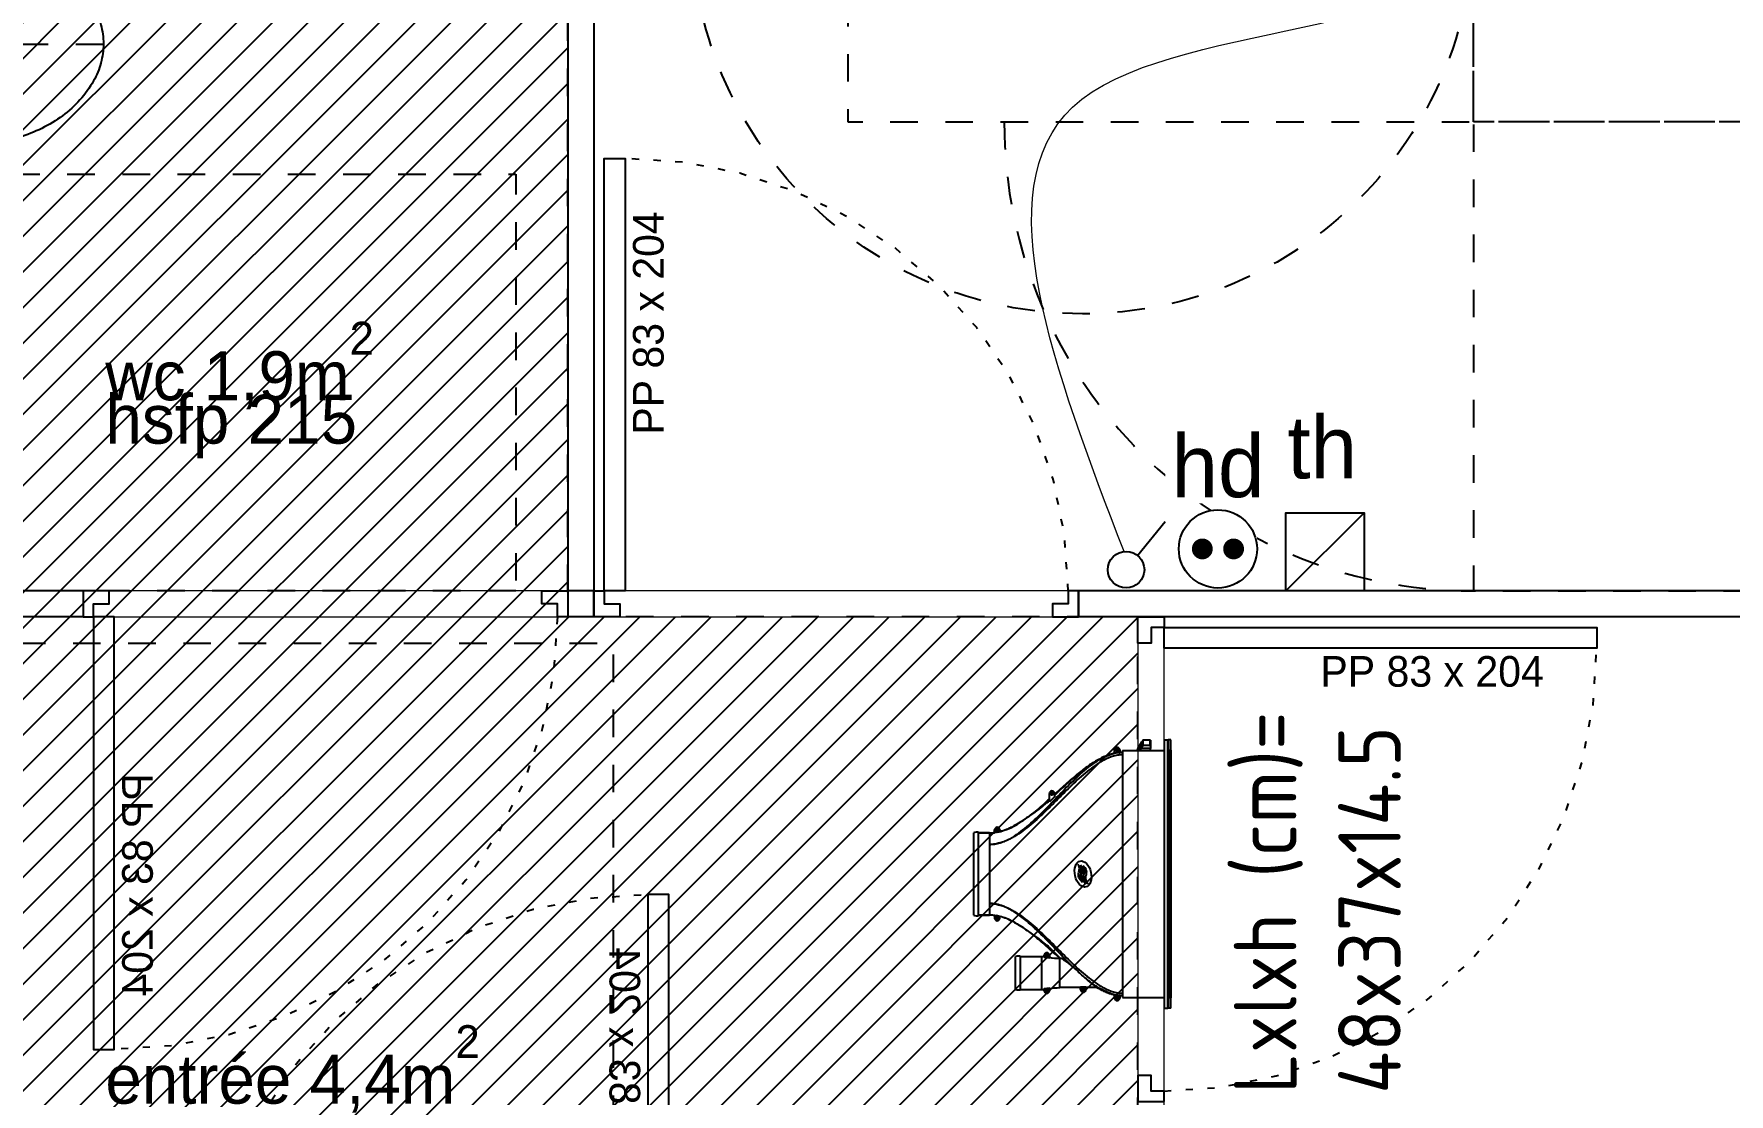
# Model space of a CAD drawing. Header units: centimetres. Extents: x 2191 to 12545, y -680 to 18662.
# Drawn here: x 9317.7 to 9642.9, y 3279.8 to 3483.3 of the extents above; entities that cross this region are included whole.
import ezdxf

# ---------------------------------------------------------------- set-up
doc = ezdxf.new("R2010")
doc.units = ezdxf.units.CM
for name, pattern in [('Style de ligne -1', [0.41664, 0.20828, -0.20836]), ('Style de ligne -18', [0.164042, 0.054681, -0.109361]), ('Style de ligne -5', [0.20828, 0.069425, -0.138855]), ('VW-01', [0.41656, 0.20828, -0.20828])]:
    doc.linetypes.add(name, pattern=pattern)
for name, color, linetype in [('B Aménagement intérieur', 252, 'Continuous'), ('B Faux plafonds', 252, 'Continuous'), ('B Faux plafonds_Hatch', 252, 'Continuous'), ('B Général', 252, 'Continuous'), ('C ANNOTATIONS-PMR', 252, 'Style de ligne -5'), ('C ANNOTATIONS-prestations', 252, 'Continuous'), ('C ANNOTATIONS-texte', 252, 'Continuous'), ('D SURFACES-shab', 252, 'Continuous'), ('prlm-CHAUFF', 4, 'Continuous')]:
    doc.layers.add(name, color=color, linetype=linetype)
doc.layers.add('prlm-ELEC-CFO', color=1, linetype='Continuous', lineweight=25)
doc.styles.add('Eurostile', font='Eurosti.TTF')
doc.styles.add('Eurostile (italic)', font='Eurostib.TTF')
doc.styles.add('prlm-elec-cfa', font='comic.ttf', dxfattribs={"height": 12})
doc.styles.add('prlm-elec-cfo', font='comic.ttf', dxfattribs={"height": 12})
doc.styles.get("Standard").update_dxf_attribs({"font": 'isocp.shx', "height": 15})

# ---------------------------------------------------------------- blocks, each defined once
blk = doc.blocks.new('B 70.PP 80')
at = {"layer": 'B Général', "flags": 128}
blk.add_lwpolyline([(-43, 2.5), (-43, 85.5), (-39, 85.5), (-39, 2.5)], close=True, dxfattribs=at)
at = {"layer": 'B Général', "linetype": 'Style de ligne -18', "ltscale": 25.4, "flags": 128}
blk.add_lwpolyline([(46, 2.5), (45.27, 13.33), (43.1, 23.98), (39.53, 34.26), (34.61, 44), (28.44, 53.03), (21.1, 61.19), (12.74, 68.35), (3.5, 74.38), (-6.47, 79.18), (-17, 82.67), (-27.91, 84.79), (-39, 85.5)], dxfattribs=at)
at = {"layer": 'B Général', "linetype": 'Continuous', "flags": 128}
for points in [[(-45, 2.5), (-43, 2.5), (-43, 0), (-40, 0), (-40, -2.5), (-45, -2.5)], [(48, 2.5), (46, 2.5), (46, 0), (43, 0), (43, -2.5), (48, -2.5), (48, -2.5), (48, -2.5), (48, 1.79), (48, 1.79)]]:
    blk.add_lwpolyline(points, close=True, dxfattribs=at)
at = {"layer": 'C ANNOTATIONS-prestations', "insert": (-37.5, 32.5), "char_height": 5.8825, "attachment_point": 1, "rotation": 90, "line_spacing_factor": 0.894142, "style": 'Eurostile'}
blk.add_mtext('PP 83 x 204', dxfattribs=at)
blk = doc.blocks.new('B 70.Rond 150_PMR')
at = {"layer": 'B Général', "linetype": 'VW-01', "ltscale": 25.4}
blk.add_circle((0, 0), 75, dxfattribs=at)
at = {"layer": 'B Général', "insert": (-61.5, 0), "char_height": 7.059, "attachment_point": 5, "rotation": 90, "line_spacing_factor": 0.894142, "style": 'Eurostile (italic)'}
blk.add_mtext('Ø 150 PMR', dxfattribs=at)
blk = doc.blocks.new('B 70.200_wc-2')
at = {"layer": 'B Général', "linetype": 'Continuous'}
for p, q in [((-25, -20.1), (-25, 0)), ((-24.9, 0.1), (24.9, 0.1)), ((25, -20.1), (25, 0)), ((-19.5, -44.2), (-19.5, -21.9)), ((19.5, -44.2), (19.5, -21.9))]:
    blk.add_line(p, q, dxfattribs=at)
at = {"layer": 'B Général', "linetype": 'Continuous', "flags": 128}
blk.add_lwpolyline([(-25, -20.1), (-24.9, -20.6), (-24.75, -20.9), (-24.55, -21.2), (-24.3, -21.45), (-23.9, -21.7), (-23.4, -21.85), (-23.15, -21.9), (23.25, -21.9), (23.55, -21.85), (23.9, -21.7), (24.2, -21.5), (24.45, -21.3), (24.65, -21.05), (24.8, -20.75), (24.9, -20.5), (24.95, -20.3), (25, -20.1)], dxfattribs=at)
for points in [[(-19.5, -44.2), (-19.5, -44.2, 0.036537), (-19.11, -49.53, 0.035337), (-17.94, -54.75), (-17.94, -54.75, 0.041299), (-16.22, -59.09), (-16.22, -59.09), (-16.22, -59.1, 0.041783), (-13.79, -63.08, 0.053503), (-10.77, -66.4), (-10.77, -66.4, 0.054816), (-7.12, -69.02), (-7.12, -69.02, 0.063755), (-3.68, -70.42), (-3.68, -70.42, 0.064897), (0, -70.9)], [(0, -70.9, 0.064897), (3.68, -70.42), (3.68, -70.42, 0.063726), (7.12, -69.02), (7.12, -69.02, 0.054816), (10.77, -66.4), (10.77, -66.4, 0.053503), (13.79, -63.08, 0.041783), (16.22, -59.1), (16.22, -59.09), (16.22, -59.09, 0.041299), (17.94, -54.75), (17.94, -54.75, 0.035337), (19.11, -49.53, 0.036556), (19.5, -44.2)]]:
    blk.add_lwpolyline(points, format="xyb", dxfattribs=at)
at = {"layer": 'B Général', "linetype": 'Continuous'}
for centre, start, end in [((-24.9, 0), 90, 180), ((24.9, 0), 0, 90)]:
    blk.add_arc(centre, 0.1, start, end, dxfattribs=at)
blk = doc.blocks.new('B 70.Groupe-2-1')
at = {"layer": 'B Général', "linetype": 'Style de ligne -1', "ltscale": 25.4, "flags": 128}
blk.add_lwpolyline([(-35.4, 7.6), (35.6, 7.6), (35.6, -32.4), (-35.4, -32.4)], close=True, dxfattribs=at)
at = {"layer": 'B Général', "xscale": -1, "rotation": 270}
blk.add_blockref('B 70.200_wc-2', (35.5, 7.5), dxfattribs=at)
blk = doc.blocks.new('B 70.WC-plan-PMR')
at = {"layer": 'B Général', "linetype": 'Style de ligne -1', "ltscale": 25.4, "flags": 128}
blk.add_lwpolyline([(-114.5, 112.5), (15.5, 112.5), (15.5, 32.5), (-114.5, 32.5)], close=True, dxfattribs=at)
at = {"layer": 'B Général'}
blk.add_blockref('B 70.Groupe-2-1', (0, 0), dxfattribs=at)
blk = doc.blocks.new('B 70.Groupe-3-1')
at = {"layer": 'B Général', "linetype": 'VW-01', "ltscale": 25.4}
blk.add_line((70, -114.99), (-70, -80.35), dxfattribs=at)
at = {"layer": 'B Général', "linetype": 'VW-01', "ltscale": 25.4, "flags": 128}
for points in [[(-70, 35), (70, 35), (70, -155), (-70, -155)], [(-70, -114.99), (70, -114.99), (70, -155), (-70, -155)]]:
    blk.add_lwpolyline(points, close=True, dxfattribs=at)
blk = doc.blocks.new('B 70.Lit 140.190_PMR 2')
at = {"layer": 'B Général', "linetype": 'VW-01', "ltscale": 25.4, "flags": 128}
for points in [[(70, 155), (-70, 155), (-70, 35), (70, 35)], [(-70, -155), (-70, 35), (-160, 35), (-160, -155)], [(160, -155), (160, 35), (70, 35), (70, -155)]]:
    blk.add_lwpolyline(points, close=True, dxfattribs=at)
at = {"layer": 'B Général', "linetype": 'VW-01', "ltscale": 25.4}
for centre, start, end in [((-70, 35), 90, 180), ((70, 35), 0, 90)]:
    blk.add_arc(centre, 90, start, end, dxfattribs=at)
at = {"layer": 'B Général'}
blk.add_blockref('B 70.Groupe-3-1', (0, 0), dxfattribs=at)
blk = doc.blocks.new('B 70.T3 BS 101 (2D)')
at = {"layer": 'B Faux plafonds_Hatch', "linetype": 'Continuous'}
h = blk.add_hatch(dxfattribs=at)
h.set_pattern_fill('F_P__SOFFITE', color=256, style=0, pattern_type=2)
h.set_pattern_definition([(45, (0, 0.2205), (-3.52778, 3.30729), [])])
h.paths.add_polyline_path([(-284.63, -240.29), (-126.62, -240.29), (-126.51, -150.29), (-194.52, -150.29), (-194.63, 110.71), (-33.94, 110.71), (36.06, 110.71), (36.06, 246.96), (-73.33, 247.01), (-73.33, 397.01), (-213.33, 396.96), (-213.33, 246.96), (-284.63, 246.96)])
at = {"layer": 'B Faux plafonds', "linetype": 'VW-01', "ltscale": 25.4, "flags": 128}
blk.add_lwpolyline([(-284.63, -240.29), (-126.62, -240.29), (-126.51, -150.29), (-194.52, -150.29), (-194.63, 110.71), (-33.94, 110.71), (36.06, 110.71), (36.06, 246.96), (-73.33, 247.01), (-73.33, 397.01), (-213.33, 396.96), (-213.33, 246.96), (-284.63, 246.96)], close=True, dxfattribs=at)
at = {"layer": 'B Général', "linetype": 'Continuous'}
for p, q in [((-73.33, 396.96), (-73.33, 251.96)), ((-73.33, 396.96), (-73.33, 251.96)), ((-68.33, 396.96), (-68.33, 251.96)), ((-68.33, 396.96), (-68.33, 251.96)), ((-166.33, 251.96), (-213.33, 251.96)), ((-166.33, 251.96), (-213.33, 251.96)), ((-166.33, 251.96), (-166.33, 246.96)), ((-68.33, 251.96), (-73.33, 251.96)), ((-73.33, 251.96), (-73.33, 246.96)), ((-68.33, 251.96), (-68.33, 246.96)), ((291.06, 251.96), (24.67, 251.96)), ((24.67, 251.96), (24.67, 246.96)), ((291.06, 251.96), (24.67, 251.96)), ((-166.33, 246.96), (-213.33, 246.96)), ((-166.33, 246.96), (-213.33, 246.96)), ((-68.33, 246.96), (-73.33, 246.96)), ((-68.33, 246.96), (-73.33, 246.96)), ((291.06, 246.96), (24.67, 246.96)), ((36.06, 246.96), (24.67, 246.96)), ((36.06, 246.96), (41.06, 246.96)), ((291.06, 246.96), (41.06, 246.96))]:
    blk.add_line(p, q, dxfattribs=at)
at = {"layer": 'B Général', "linetype": 'VW-01', "ltscale": 25.4, "flags": 128}
blk.add_lwpolyline([(-284.63, 241.96), (-64.63, 241.96), (-64.63, 111.96), (-284.63, 111.96)], close=True, dxfattribs=at)
at = {"layer": 'D SURFACES-shab', "lineweight": 18, "flags": 128}
for points in [[(-68.33, 251.96), (-68.33, 396.96), (-47.98, 396.96), (-47.98, 626.96), (291.06, 626.96), (291.06, 251.96)], [(-214.63, 396.96), (-73.33, 396.96), (-73.33, 251.96), (-214.63, 251.96)], [(-284.63, 110.71), (-284.63, 246.96), (36.06, 246.96), (36.06, 110.71), (-33.94, 110.71), (-33.94, 110.71)], [(41.06, 246.96), (291.06, 246.96), (291.06, -145.29), (41.06, -145.29)]]:
    blk.add_lwpolyline(points, close=True, dxfattribs=at)
at = {"layer": 'B Général'}
for name, p, rotation in [('B 70.Lit 140.190_PMR 2', (135.4, 411.96), 90), ('B 70.WC-plan-PMR', (-197.83, 364.46), 180), ('B 70.PP 80', (38.56, 201.96), 270)]:
    blk.add_blockref(name, p, dxfattribs=dict(at, rotation=rotation))
blk.add_blockref('B 70.PP 80', (-23.33, 249.46), dxfattribs=at)
at = {"layer": 'B Général', "xscale": -1}
for p, rotation in [((-121.33, 249.46), 180), ((-96.95, 108.21), 359.9999999999088)]:
    blk.add_blockref('B 70.PP 80', p, dxfattribs=dict(at, rotation=rotation))
at = {"layer": 'C ANNOTATIONS-PMR', "ltscale": 25.4, "rotation": 270}
blk.add_blockref('B 70.Rond 150_PMR', (25.4, 380.15), dxfattribs=at)
at = {"layer": 'C ANNOTATIONS-prestations', "insert": (-162.05, 289.64), "char_height": 9.412, "width": 106.0944, "attachment_point": 1, "line_spacing_factor": 0.894142, "style": 'Eurostile'}
blk.add_mtext('hsfp 215', dxfattribs=at)
at = {"layer": 'C ANNOTATIONS-texte', "char_height": 9.412, "attachment_point": 1, "line_spacing_factor": 0.894142, "style": 'Eurostile'}
for s, insert, width in [('wc 1,9m{\\H0.6667x;\\S2^ ;}', (-162.05, 303.61), 136.49), ('entrée 4,4m{\\H0.6667x;\\S2^ ;}', (-162.05, 168.61), 138.768)]:
    blk.add_mtext(s, dxfattribs=dict(at, insert=insert, width=width))
blk = doc.blocks.new('xi.twintop')
at = {"layer": 'prlm-CHAUFF', "ltscale": 50}
for p, q in [((-7.9, 36.5), (7.9, 36.5)), ((-8, 35.6), (8, 35.6)), ((-7.9, 35.6), (-7.9, 33.5)), ((-7.9, 33.5), (-7.9, 35.6)), ((-5.67, 33.5), (-7.9, 33.5)), ((5.67, 33.5), (-5.67, 33.5)), ((7.9, 33.5), (5.67, 33.5)), ((7.9, 35.6), (7.9, 33.5)), ((7.9, 33.5), (7.9, 35.6)), ((-8.61, 31.95), (-8.61, 32.05)), ((-8.61, 32.05), (-8.51, 32.05)), ((-8.51, 31.95), (-8.61, 31.95)), ((-8.51, 32.16), (-8.41, 32.16)), ((-8.51, 32.05), (-8.51, 32.16)), ((-8.51, 31.84), (-8.51, 31.95)), ((-8.41, 31.84), (-8.51, 31.84)), ((-7.9, 32.5), (-8.46, 32.5)), ((-8.46, 31.5), (-8.16, 31.5)), ((-8.41, 32.16), (-8.41, 32.05)), ((-8.41, 32.05), (-8.3, 32.05)), ((-8.3, 31.95), (-8.41, 31.95)), ((-8.41, 31.95), (-8.41, 31.84)), ((-8.3, 32.05), (-8.3, 31.95)), ((-8.16, 31.5), (-7.95, 32.18)), ((-7.9, 32.5), (-7.95, 32.18)), ((7.95, 32.18), (7.9, 32.5)), ((7.9, 32.5), (8.46, 32.5)), ((8.16, 31.5), (7.95, 32.18)), ((8.46, 31.5), (8.16, 31.5)), ((8.3, 31.95), (8.3, 32.05)), ((8.3, 32.05), (8.41, 32.05)), ((8.41, 31.95), (8.3, 31.95)), ((8.41, 32.16), (8.51, 32.16)), ((8.41, 32.05), (8.41, 32.16)), ((8.41, 31.84), (8.41, 31.95)), ((8.51, 31.84), (8.41, 31.84)), ((8.51, 32.16), (8.51, 32.05)), ((8.51, 32.05), (8.61, 32.05)), ((8.61, 31.95), (8.51, 31.95)), ((8.51, 31.95), (8.51, 31.84)), ((8.61, 32.05), (8.61, 31.95)), ((-15.75, 27.6), (-22.25, 27.6)), ((-22.15, 28.5), (-15.85, 28.5)), ((-22.15, 27.6), (-22.15, 23.5)), ((-22.15, 27.6), (-22.15, 23.5)), ((-15.85, 27.6), (-15.85, 23.5)), ((-15.85, 27.6), (-15.85, 23.5)), ((-9.41, 28.48), (-9.41, 28.48)), ((9.12, 29.02), (9.09, 29.02)), ((9.41, 28.48), (9.38, 28.48)), ((-22.4, 23), (-21.97, 23)), ((-15.85, 23.5), (-22.15, 23.5)), ((-21.97, 23), (-21.85, 22.06)), ((-16.15, 22.06), (-16.03, 23)), ((-16.03, 23), (-15.6, 23)), ((-22.56, 22.55), (-22.45, 22.55)), ((-22.56, 22.45), (-22.56, 22.55)), ((-22.45, 22.45), (-22.56, 22.45)), ((-22.45, 22.66), (-22.35, 22.66)), ((-22.45, 22.55), (-22.45, 22.66)), ((-22.45, 22.34), (-22.45, 22.45)), ((-22.35, 22.34), (-22.45, 22.34)), ((-21.85, 22), (-22.4, 22)), ((-22.35, 22.66), (-22.35, 22.55)), ((-22.35, 22.55), (-22.24, 22.55)), ((-22.24, 22.45), (-22.35, 22.45)), ((-22.35, 22.45), (-22.35, 22.34)), ((-22.24, 22.55), (-22.24, 22.45)), ((-21.85, 22.06), (-21.85, 22)), ((-21.8, 20), (-16.2, 20)), ((-21.8, 16), (-21.8, 20)), ((-21.8, 16), (-21.8, 20)), ((-16.2, 19.84), (-14.13, 22)), ((-14.13, 22), (-16.2, 19.84)), ((-16.2, 19.84), (-16.2, 20)), ((-16.2, 19.84), (-16.2, 20)), ((-16.15, 22), (-16.15, 22.06)), ((-15.6, 22), (-16.15, 22)), ((-15.76, 22.45), (-15.76, 22.55)), ((-15.76, 22.55), (-15.65, 22.55)), ((-15.65, 22.45), (-15.76, 22.45)), ((-15.65, 22.66), (-15.55, 22.66)), ((-15.65, 22.55), (-15.65, 22.66)), ((-15.65, 22.34), (-15.65, 22.45)), ((-15.55, 22.34), (-15.65, 22.34)), ((-15.55, 22.66), (-15.55, 22.55)), ((-15.55, 22.55), (-15.44, 22.55)), ((-15.55, 22.45), (-15.55, 22.34)), ((-15.44, 22.45), (-15.55, 22.45)), ((-15.44, 22.55), (-15.44, 22.45)), ((14.83, 21), (13.83, 22)), ((13.83, 22), (15.44, 22)), ((15.44, 21), (14.83, 21)), ((15.28, 21.45), (15.28, 21.55)), ((15.28, 21.55), (15.39, 21.55)), ((15.39, 21.45), (15.28, 21.45)), ((15.39, 21.66), (15.49, 21.66)), ((15.39, 21.55), (15.39, 21.66)), ((15.39, 21.34), (15.39, 21.45)), ((15.49, 21.34), (15.39, 21.34)), ((15.49, 21.66), (15.49, 21.55)), ((15.49, 21.55), (15.6, 21.55)), ((15.49, 21.45), (15.49, 21.34)), ((15.6, 21.45), (15.49, 21.45)), ((15.6, 21.55), (15.6, 21.45)), ((-22.36, 15.45), (-22.36, 15.55)), ((-22.36, 15.55), (-22.25, 15.55)), ((-22.25, 15.45), (-22.36, 15.45)), ((-22.25, 15.66), (-22.15, 15.66)), ((-22.25, 15.55), (-22.25, 15.66)), ((-22.25, 15.34), (-22.25, 15.45)), ((-22.15, 15.34), (-22.25, 15.34)), ((-22.2, 16), (-21.65, 16)), ((-21.65, 15), (-22.2, 15)), ((-22.15, 15.66), (-22.15, 15.55)), ((-22.15, 15.55), (-22.04, 15.55)), ((-22.15, 15.45), (-22.15, 15.34)), ((-22.04, 15.45), (-22.15, 15.45)), ((-22.04, 15.55), (-22.04, 15.45)), ((-21.8, 12.88), (-21.8, 15)), ((-21.8, 12.88), (-21.8, 15)), ((-21.65, 16), (-21.65, 15)), ((-23.96, 8.95), (-23.96, 9.05)), ((-23.96, 9.05), (-23.85, 9.05)), ((-23.85, 8.95), (-23.96, 8.95)), ((-23.85, 9.16), (-23.75, 9.16)), ((-23.85, 9.05), (-23.85, 9.16)), ((-23.85, 8.84), (-23.85, 8.95)), ((-23.75, 8.84), (-23.85, 8.84)), ((-23.8, 9.5), (-23.19, 9.5)), ((-23.36, 8.5), (-23.8, 8.5)), ((-23.75, 9.16), (-23.75, 9.05)), ((-23.75, 9.05), (-23.64, 9.05)), ((-23.75, 8.95), (-23.75, 8.84)), ((-23.64, 8.95), (-23.75, 8.95)), ((23.7, 8), (-23.7, 8)), ((-23.7, 8), (-23.7, 0)), ((-23.64, 9.05), (-23.64, 8.95)), ((-23.36, 8.42), (-23.36, 8.5)), ((23.19, 9.5), (23.8, 9.5)), ((23.36, 8.42), (23.36, 8.5)), ((23.8, 8.5), (23.36, 8.5)), ((23.64, 8.95), (23.64, 9.05)), ((23.64, 9.05), (23.75, 9.05)), ((23.75, 8.95), (23.64, 8.95)), ((23.7, 8), (23.7, 0)), ((23.75, 9.16), (23.85, 9.16)), ((23.75, 9.05), (23.75, 9.16)), ((23.75, 8.84), (23.75, 8.95)), ((23.85, 8.84), (23.75, 8.84)), ((23.85, 9.16), (23.85, 9.05)), ((23.85, 9.05), (23.96, 9.05)), ((23.85, 8.95), (23.85, 8.84)), ((23.96, 8.95), (23.85, 8.95)), ((23.96, 9.05), (23.96, 8.95)), ((24.18, 4.47), (23.7, 4.81)), ((24.06, 4.42), (23.7, 4.66)), ((24.06, 2.6), (24.06, 4.42)), ((24.64, 4.04), (24.06, 4.42)), ((24.2, 4.46), (24.18, 4.47)), ((24.54, 4.24), (24.2, 4.46)), ((24.35, 4.85), (24.33, 4.89)), ((24.35, 4.36), (24.35, 4.85)), ((24.35, 4.85), (24.36, 4.85)), ((24.41, 4.79), (24.43, 4.83)), ((24.41, 4.79), (24.41, 4.32)), ((25.01, 4.43), (24.41, 4.79)), ((24.43, 4.83), (25.04, 4.47)), ((24.64, 4.04), (24.72, 4.01)), ((24.64, 2.6), (24.64, 4.04)), ((24.72, 4.01), (24.72, 2.65)), ((25.04, 4.47), (25.01, 4.43)), ((25.01, 4.25), (25.01, 4.43)), ((25.02, 4.42), (25.01, 4.43)), ((25.06, 4.46), (25.02, 4.42)), ((25.02, 4.42), (25.02, 4.25)), ((25.28, 4.25), (25.02, 4.42)), ((25.04, 4.47), (25.06, 4.46)), ((25.06, 4.46), (25.39, 4.24)), ((25.71, 2.65), (25.71, 4.01)), ((-25.75, 0), (-25.75, -0.73)), ((25.75, 0), (-25.75, 0)), ((23.7, 2.6), (24.06, 2.6)), ((23.7, 2.57), (23.73, 2.6)), ((23.79, 2.6), (23.88, 2.51)), ((23.88, 2.51), (23.97, 2.6)), ((24.04, 2.6), (24.13, 2.51)), ((24.64, 2.6), (24.06, 2.6)), ((24.13, 2.51), (24.22, 2.6)), ((24.18, 2.56), (24.24, 2.51)), ((24.24, 2.51), (24.3, 2.58)), ((24.28, 2.6), (24.37, 2.51)), ((24.37, 2.51), (24.46, 2.6)), ((24.42, 2.57), (24.48, 2.51)), ((24.48, 2.51), (24.56, 2.58)), ((24.54, 2.6), (24.63, 2.51)), ((24.63, 2.51), (24.72, 2.6)), ((24.72, 2.65), (24.64, 2.6)), ((24.64, 2.6), (24.64, 2.6)), ((25.66, 2.6), (24.64, 2.6)), ((24.7, 2.58), (24.77, 2.51)), ((24.72, 2.65), (25.71, 2.65)), ((24.73, 2.6), (24.82, 2.51)), ((24.77, 2.51), (24.79, 2.53)), ((24.82, 2.51), (24.91, 2.6)), ((24.9, 2.59), (24.98, 2.51)), ((24.98, 2.51), (25.07, 2.6)), ((25.02, 2.54), (25.05, 2.51)), ((25.05, 2.51), (25.09, 2.55)), ((25.06, 2.58), (25.13, 2.51)), ((25.13, 2.51), (25.22, 2.6)), ((25.19, 2.57), (25.25, 2.51)), ((25.25, 2.51), (25.34, 2.6)), ((25.27, 2.53), (25.29, 2.51)), ((25.29, 2.51), (25.32, 2.54)), ((25.31, 2.56), (25.36, 2.51)), ((25.36, 2.51), (25.45, 2.6)), ((25.4, 2.55), (25.44, 2.51)), ((25.44, 2.51), (25.53, 2.6)), ((25.48, 2.54), (25.51, 2.51)), ((25.51, 2.51), (25.6, 2.6)), ((25.53, 2.53), (25.55, 2.51)), ((25.55, 2.51), (25.64, 2.6)), ((25.71, 2.65), (25.66, 2.6)), ((25.66, 2.6), (25.66, 2.6)), ((25.75, 0), (25.75, -0.73)), ((-25.75, -0.81), (-25.75, -0.73)), ((-25.75, -0.73), (25.75, -0.73)), ((-25.75, -1.3), (-25.75, -0.81)), ((25.75, -0.81), (-25.75, -0.81)), ((-25.75, -1.3), (25.75, -1.3)), ((23.75, -0.99), (-23.75, -0.99)), ((-23.75, -1.06), (-23.75, -0.99)), ((-23.55, -0.99), (-23.75, -1.06)), ((-23.75, -1.06), (23.75, -1.06)), ((23.75, -1.11), (-23.75, -1.11)), ((-23.75, -1.16), (-23.75, -1.11)), ((-23.59, -1.11), (-23.75, -1.16)), ((-23.75, -1.16), (23.75, -1.16)), ((23.75, -1.2), (-23.75, -1.2)), ((-23.75, -1.23), (-23.75, -1.2)), ((-23.64, -1.2), (-23.75, -1.23)), ((-23.75, -1.23), (23.75, -1.23)), ((23.75, -1.26), (-23.75, -1.26)), ((-23.75, -1.28), (-23.75, -1.26)), ((-23.68, -1.26), (-23.75, -1.28)), ((-23.75, -1.28), (23.75, -1.28)), ((23.75, -1.29), (-23.75, -1.29)), ((-23.75, -1.3), (-23.75, -1.29)), ((-23.73, -1.29), (-23.75, -1.3)), ((-23.75, -1.3), (23.75, -1.3)), ((23.75, -1.06), (23.55, -0.99)), ((23.75, -1.16), (23.59, -1.11)), ((23.75, -1.23), (23.64, -1.2)), ((23.75, -1.28), (23.68, -1.26)), ((23.75, -1.3), (23.73, -1.29)), ((23.75, -0.99), (23.75, -1.06)), ((23.75, -1.11), (23.75, -1.16)), ((23.75, -1.2), (23.75, -1.23)), ((23.75, -1.26), (23.75, -1.28)), ((23.75, -1.29), (23.75, -1.3)), ((25.75, -0.73), (25.75, -0.81)), ((25.75, -1.3), (25.75, -0.81))]:
    blk.add_line(p, q, dxfattribs=at)
for centre, radius in [((-8.46, 32), 0.3), ((-8.46, 32), 0.25), ((8.46, 32), 0.3), ((8.46, 32), 0.25), ((-22.4, 22.5), 0.3), ((-15.6, 22.5), 0.3), ((-22.4, 22.5), 0.25), ((-15.6, 22.5), 0.25), ((15.44, 21.5), 0.3), ((15.44, 21.5), 0.25), ((-22.2, 15.5), 0.3), ((-22.2, 15.5), 0.25), ((-23.8, 9), 0.3), ((-23.8, 9), 0.25), ((23.8, 9), 0.3), ((23.8, 9), 0.25)]:
    blk.add_circle(centre, radius, dxfattribs=at)
for centre, radius, start, end in [((-6.01, 35.83), 2, 160.5755, 186.7441), ((-6.01, 35.83), 2, 160.5755, 186.7441), ((6.01, 35.83), 2, 353.2559, 19.4245), ((6.01, 35.83), 2, 353.2559, 19.4245), ((-15.67, 33.51), 7.77, 352.5456, 359.9423), ((-15.72, 33.51), 7.82, 352.5763, 359.9264), ((-15.07, 33.49), 7.17, 352.0923, 353.5448), ((-15.07, 33.49), 7.17, 353.9053, 0.1157), ((15.11, 33.49), 7.25, 179.9215, 187.8382), ((15.67, 33.51), 7.77, 180.0577, 187.4544), ((15.72, 33.51), 7.82, 180.0736, 187.4237), ((-19.51, 34.47), 11.74, 332.3321, 345.441), ((-19.16, 34.32), 11.35, 332.1374, 345.6929), ((-8.46, 32), 0.5, 90, 270), ((21.1, 34.98), 13.43, 192.9954, 216.0824), ((19.16, 34.32), 11.35, 194.4106, 207.8626), ((8.46, 32), 0.5, 270, 90), ((-20.26, 27.83), 2, 160.5755, 186.7441), ((-20.26, 27.83), 2, 160.5755, 186.7441), ((-17.74, 27.83), 2, 353.2559, 19.4245), ((-17.74, 27.83), 2, 353.2559, 19.4245), ((-43.13, 48.06), 39, 319.3887, 329.86), ((-43.13, 48.06), 39, 319.3887, 329.8601), ((-26.92, 38.17), 20.01, 331.0483, 332.7983), ((-26.92, 38.17), 20.01, 331.0482, 332.7982), ((26.92, 38.17), 20.01, 207.2018, 208.9518), ((43.13, 48.06), 39, 210.1399, 220.6113), ((43.13, 48.06), 39, 212.5506, 220.6113), ((-22.4, 22.5), 0.5, 90, 270), ((-15.6, 22.5), 0.5, 270, 90), ((-22.51, 30.1), 11.66, 315.9701, 320.4245), ((-22.76, 30.33), 11.99, 316.0326, 320.3619), ((22.51, 30.1), 11.66, 219.5755, 224.0299), ((22.76, 30.33), 11.99, 219.6381, 223.9674), ((15.44, 21.5), 0.5, 270, 90), ((-44.74, 40.05), 35.1, 315.7111, 319.5265), ((-22.2, 15.5), 0.5, 90, 270), ((-2.48, -0.77), 23.65, 136.4099, 144.7501), ((-11.41, 6.64), 12.12, 163.7263, 166.3852), ((-23.8, 9), 0.5, 90, 270), ((23.8, 9), 0.5, 270, 90), ((17.64, -7.23), 13.85, 61.9182, 64.0515), ((17.76, -6.88), 13.43, 62.115, 63.7632), ((18.29, -6.04), 12.5, 61.3177, 61.5903), ((24.75, 5.45), 0.703, 233.033, 242.9325), ((24.72, 5.11), 0.448, 214.6713, 225.4982), ((25.88, 4.92), 0.836, 234.1326, 239.2425), ((18.29, -6.04), 12.5, 53.7494, 55.0637)]:
    blk.add_arc(centre, radius, start, end, dxfattribs=at)
blk.add_ellipse((0, 15.55), major_axis=(2.49, 0.57), ratio=0.600775, dxfattribs=at)
for points, knots in [([(-5.67, 33.5), (-5.67, 33.33), (-5.68, 33.16), (-5.7, 32.82), (-5.72, 32.65), (-5.8, 32.15), (-5.87, 31.82), (-6.05, 31.16), (-6.16, 30.84), (-6.41, 30.21), (-6.55, 29.9), (-7, 29), (-7.34, 28.43), (-8.08, 27.34), (-8.47, 26.81), (-9.69, 25.27), (-10.57, 24.3), (-12.38, 22.39), (-13.32, 21.46), (-15.19, 19.6), (-16.12, 18.67), (-17.95, 16.77), (-18.84, 15.8), (-20.08, 14.27), (-20.47, 13.75), (-21.03, 12.94), (-21.21, 12.66), (-21.55, 12.09), (-21.72, 11.8), (-22.17, 10.91), (-22.43, 10.31), (-22.7, 9.36), (-22.77, 9.03), (-22.86, 8.47), (-22.88, 8.24), (-22.89, 8)], [0, 0, 0, 0, 0.015625, 0.015625, 0.03125, 0.03125, 0.0625, 0.0625, 0.09375, 0.09375, 0.125, 0.125, 0.1875, 0.1875, 0.25, 0.25, 0.375, 0.375, 0.5, 0.5, 0.625, 0.625, 0.75, 0.75, 0.8125, 0.8125, 0.84375, 0.84375, 0.875, 0.875, 0.9375, 0.9375, 0.96875, 0.96875, 0.9907189, 0.9907189, 0.9907189, 0.9907189]), ([(-18.04, 17.26), (-16.85, 18.51), (-15.59, 19.7), (-13.1, 22.1), (-11.85, 23.3), (-10.07, 25.17), (-9.49, 25.81), (-8.39, 27.13), (-7.87, 27.82), (-7.16, 28.91), (-6.93, 29.29), (-6.52, 30.07), (-6.33, 30.48), (-6.02, 31.31), (-5.89, 31.74), (-5.76, 32.39), (-5.73, 32.61), (-5.69, 32.95), (-5.69, 33.06), (-5.67, 33.28), (-5.67, 33.39), (-5.67, 33.5)], [0, 0, 0, 0, 0.25, 0.25, 0.5, 0.5, 0.625, 0.625, 0.75, 0.75, 0.8125, 0.8125, 0.875, 0.875, 0.9375, 0.9375, 0.96875, 0.96875, 0.984375, 0.984375, 1, 1, 1, 1]), ([(5.67, 33.5), (5.67, 33.33), (5.68, 33.16), (5.71, 32.81), (5.73, 32.64), (5.81, 32.14), (5.88, 31.8), (6.08, 31.14), (6.2, 30.82), (6.47, 30.19), (6.62, 29.88), (7.1, 28.98), (7.46, 28.42), (8.23, 27.34), (8.65, 26.82), (9.93, 25.3), (10.84, 24.34), (12.72, 22.46), (13.69, 21.54), (15.61, 19.69), (16.57, 18.77), (18.43, 16.87), (19.34, 15.9), (20.59, 14.36), (20.99, 13.83), (21.55, 13), (21.73, 12.72), (22.07, 12.15), (22.24, 11.85), (22.69, 10.95), (22.94, 10.33), (23.21, 9.37), (23.28, 9.05), (23.36, 8.48), (23.38, 8.24), (23.39, 8)], [0, 0, 0, 0, 0.015625, 0.015625, 0.03125, 0.03125, 0.0625, 0.0625, 0.09375, 0.09375, 0.125, 0.125, 0.1875, 0.1875, 0.25, 0.25, 0.375, 0.375, 0.5, 0.5, 0.625, 0.625, 0.75, 0.75, 0.8125, 0.8125, 0.84375, 0.84375, 0.875, 0.875, 0.9375, 0.9375, 0.96875, 0.96875, 0.9908046, 0.9908046, 0.9908046, 0.9908046]), ([(22.89, 8), (22.88, 8.24), (22.86, 8.47), (22.77, 9.03), (22.7, 9.36), (22.43, 10.31), (22.17, 10.91), (21.72, 11.8), (21.55, 12.09), (21.21, 12.66), (21.03, 12.94), (20.47, 13.75), (20.08, 14.27), (18.84, 15.8), (17.95, 16.77), (16.12, 18.67), (15.18, 19.6), (13.32, 21.46), (12.38, 22.39), (10.57, 24.3), (9.69, 25.27), (8.47, 26.81), (8.08, 27.34), (7.34, 28.43), (7, 29), (6.55, 29.9), (6.41, 30.21), (6.16, 30.84), (6.05, 31.16), (5.87, 31.82), (5.79, 32.15), (5.72, 32.65), (5.7, 32.82), (5.68, 33.16), (5.67, 33.33), (5.67, 33.5)], [0.0092808, 0.0092808, 0.0092808, 0.0092808, 0.03125, 0.03125, 0.0625, 0.0625, 0.125, 0.125, 0.15625, 0.15625, 0.1875, 0.1875, 0.25, 0.25, 0.375, 0.375, 0.5, 0.5, 0.625, 0.625, 0.75, 0.75, 0.8125, 0.8125, 0.875, 0.875, 0.90625, 0.90625, 0.9375, 0.9375, 0.96875, 0.96875, 0.984375, 0.984375, 1, 1, 1, 1]), ([(-8.9, 29.46), (-9.06, 29.12), (-9.43, 28.41), (-10.08, 27.35), (-10.83, 26.27), (-11.65, 25.18), (-12.54, 24.1), (-13.65, 22.81), (-14.86, 21.46), (-15.81, 20.43), (-16.2, 20)], [0.1568082, 0.1568082, 0.1568082, 0.1568082, 0.2305418, 0.3149874, 0.4025619, 0.4929385, 0.5856877, 0.6803551, 0.8317746, 0.9509578, 0.9509578, 0.9509578, 0.9509578]), ([(14.38, 22), (14.06, 22.36), (13.37, 23.14), (12.33, 24.35), (11.38, 25.54), (10.58, 26.62), (9.93, 27.59), (9.37, 28.52), (9.05, 29.15), (8.91, 29.44)], [0.5730592, 0.5730592, 0.5730592, 0.5730592, 0.626259, 0.6884084, 0.7489718, 0.7930827, 0.8358988, 0.8773199, 0.9123747, 0.9123747, 0.9123747, 0.9123747]), ([(-18.04, 17.26), (-17.81, 17.52), (-17.58, 17.79), (-17.17, 18.3), (-16.98, 18.55), (-16.64, 19.03), (-16.49, 19.25), (-16.32, 19.53), (-16.28, 19.62), (-16.22, 19.76), (-16.2, 19.81), (-16.2, 19.84)], [0, 0, 0, 0, 0.25, 0.25, 0.5, 0.5, 0.75, 0.75, 0.875, 0.875, 1, 1, 1, 1]), ([(23.19, 9.5), (23.12, 9.79), (23.04, 10.07), (22.86, 10.64), (22.75, 10.92), (22.41, 11.74), (22.14, 12.27), (21.56, 13.3), (21.24, 13.8), (20.57, 14.77), (20.21, 15.25), (19.11, 16.65), (18.33, 17.54), (16.73, 19.29), (15.91, 20.15), (15.09, 21)], [0, 0, 0, 0, 0.0625, 0.0625, 0.125, 0.125, 0.25, 0.25, 0.375, 0.375, 0.5, 0.5, 0.75, 0.75, 1, 1, 1, 1]), ([(21.4, 13.55), (21.3, 13.71), (20.98, 14.2), (20.41, 15.02), (19.67, 15.99), (18.88, 16.96), (17.95, 18.04), (16.9, 19.22), (15.98, 20.24), (15.44, 20.84), (15.29, 21)], [0.1694223, 0.1694223, 0.1694223, 0.1694223, 0.1906001, 0.2339285, 0.2787061, 0.3247019, 0.3716424, 0.4351709, 0.4991397, 0.523565, 0.523565, 0.523565, 0.523565]), ([(-1.63, 15.67), (-0.9, 16.39), (-0.53, 16.49), (-0.14, 16.44), (0.47, 16.38), (1.12, 15.98), (1.85, 16.55)], [0, 0, 0, 0, 0.389075, 0.389075, 0.389075, 1, 1, 1, 1]), ([(-23.39, 8), (-23.38, 8.28), (-23.35, 8.55), (-23.25, 9.19), (-23.16, 9.55), (-22.84, 10.61), (-22.54, 11.29), (-21.83, 12.6), (-21.42, 13.22), (-20.56, 14.41), (-20.09, 14.98), (-19.62, 15.54)], [0.0331631, 0.0331631, 0.0331631, 0.0331631, 0.125, 0.125, 0.25, 0.25, 0.5, 0.5, 0.75, 0.75, 1, 1, 1, 1]), ([(-1.94, 14.63), (-1.21, 15.35), (-0.84, 15.44), (-0.45, 15.4), (0.16, 15.33), (0.81, 14.93), (1.54, 15.51)], [0, 0, 0, 0, 0.389075, 0.389075, 0.389075, 1, 1, 1, 1]), ([(-23.19, 9.5), (-23.12, 9.8), (-23.04, 10.09), (-22.9, 10.53), (-22.84, 10.67), (-22.74, 10.96), (-22.68, 11.1), (-22.5, 11.53), (-22.37, 11.8), (-22.1, 12.35), (-21.95, 12.61), (-21.8, 12.88)], [0, 0, 0, 0, 0.25, 0.25, 0.375, 0.375, 0.5, 0.5, 0.75, 0.75, 1, 1, 1, 1]), ([(-21.8, 12.88), (-21.96, 12.6), (-22.11, 12.32), (-22.4, 11.74), (-22.54, 11.45), (-22.78, 10.85), (-22.89, 10.55), (-23.01, 10.17), (-23.03, 10.1), (-23.05, 10.03)], [0, 0, 0, 0, 0.25, 0.25, 0.5, 0.5, 0.75, 0.75, 0.8062429, 0.8062429, 0.8062429, 0.8062429]), ([(24.24, 4.96), (24.23, 4.96), (24.23, 4.96), (24.22, 4.97), (24.2, 4.97), (24.19, 4.97), (24.18, 4.98), (24.16, 4.98), (24.15, 4.98), (24.13, 4.99), (24.11, 4.99), (24.09, 4.99), (24.08, 4.99), (24.05, 4.99), (24.02, 4.99), (23.98, 4.99), (23.93, 4.98), (23.89, 4.98), (23.84, 4.97), (23.78, 4.96), (23.74, 4.95), (23.71, 4.95), (23.7, 4.94)], [0.1059402, 0.1059402, 0.1059402, 0.1059402, 0.1359504, 0.1694868, 0.202886, 0.2361704, 0.2693627, 0.3024859, 0.3355633, 0.3686184, 0.401675, 0.434757, 0.4678887, 0.5010941, 0.5629781, 0.6246926, 0.6863942, 0.7482374, 0.8103737, 0.8729511, 0.9361135, 0.9654522, 0.9654522, 0.9654522, 0.9654522]), ([(23.7, 4.91), (23.71, 4.91), (23.72, 4.91), (23.74, 4.92), (23.78, 4.92), (23.81, 4.93), (23.83, 4.93), (23.86, 4.94), (23.89, 4.94), (23.92, 4.95), (23.94, 4.95), (23.97, 4.95), (23.99, 4.96), (24.02, 4.96), (24.04, 4.96), (24.06, 4.96), (24.08, 4.96), (24.11, 4.96), (24.14, 4.96), (24.18, 4.96), (24.21, 4.95), (24.24, 4.95), (24.26, 4.94), (24.28, 4.93), (24.3, 4.92), (24.32, 4.91), (24.33, 4.9), (24.33, 4.89)], [0.053874, 0.053874, 0.053874, 0.053874, 0.0607104, 0.0907643, 0.1206402, 0.1503557, 0.1799287, 0.2093776, 0.238721, 0.2679778, 0.2971672, 0.3263086, 0.3554219, 0.3845269, 0.4136437, 0.4427926, 0.4719939, 0.5012681, 0.5562327, 0.6110034, 0.6657154, 0.7205017, 0.7754929, 0.8308166, 0.8865967, 0.9429527, 1, 1, 1, 1]), ([(24.35, 4.85), (24.35, 4.86), (24.35, 4.86), (24.34, 4.87), (24.33, 4.88), (24.32, 4.88), (24.31, 4.89), (24.3, 4.89), (24.29, 4.9), (24.28, 4.9), (24.26, 4.91), (24.25, 4.91), (24.23, 4.91), (24.22, 4.92), (24.2, 4.92), (24.18, 4.92), (24.17, 4.92), (24.15, 4.92), (24.12, 4.92), (24.09, 4.92), (24.05, 4.92), (24, 4.92), (23.95, 4.91), (23.9, 4.9), (23.85, 4.89), (23.79, 4.88), (23.74, 4.87), (23.71, 4.86), (23.7, 4.86)], [0, 0, 0, 0, 0.0300773, 0.0600539, 0.0899314, 0.1197114, 0.1493956, 0.1789856, 0.2084831, 0.2378898, 0.2672073, 0.2964374, 0.3255817, 0.3546421, 0.3836203, 0.4125181, 0.4413372, 0.4700795, 0.4987468, 0.5532579, 0.6080368, 0.6630958, 0.7184471, 0.7741027, 0.8300742, 0.8863734, 0.9430116, 0.9677174, 0.9677174, 0.9677174, 0.9677174]), ([(24.65, 4.2), (24.65, 4.2), (24.64, 4.2), (24.64, 4.2), (24.63, 4.2), (24.63, 4.2), (24.62, 4.2), (24.61, 4.21), (24.6, 4.21), (24.59, 4.21), (24.58, 4.22), (24.55, 4.23), (24.54, 4.24), (24.54, 4.24)], [0, 0, 0, 0, 0.061789, 0.122374, 0.182441, 0.242697, 0.303842, 0.366548, 0.43144, 0.49908, 0.668346, 0.832646, 1, 1, 1, 1]), ([(25.45, 4.21), (25.44, 4.21), (25.44, 4.22), (25.43, 4.22), (25.41, 4.23), (25.4, 4.23), (25.39, 4.24), (25.37, 4.24), (25.36, 4.25), (25.34, 4.25), (25.32, 4.25), (25.3, 4.26), (25.29, 4.26), (25.27, 4.26), (25.24, 4.26), (25.22, 4.26), (25.2, 4.26), (25.17, 4.26), (25.13, 4.26), (25.08, 4.26), (25.03, 4.26), (24.97, 4.25), (24.91, 4.24), (24.85, 4.24), (24.79, 4.23), (24.72, 4.21), (24.67, 4.21), (24.65, 4.2)], [0.0304712, 0.0304712, 0.0304712, 0.0304712, 0.0599457, 0.0897682, 0.1195016, 0.1491541, 0.1787343, 0.2082505, 0.2377114, 0.2671256, 0.2965018, 0.3258487, 0.355175, 0.3844897, 0.4138015, 0.4431194, 0.4724522, 0.5018089, 0.5568669, 0.611863, 0.6668562, 0.7219052, 0.7770682, 0.8324028, 0.8879658, 0.9438132, 1, 1, 1, 1]), ([(25.71, 4.01), (25.69, 4.04), (25.65, 4.06), (25.55, 4.09), (25.48, 4.1), (25.35, 4.1), (25.31, 4.1), (25.21, 4.09), (25.16, 4.09), (24.98, 4.06), (24.86, 4.04), (24.72, 4.01)], [0, 0, 0, 0, 0.25, 0.25, 0.5, 0.5, 0.625, 0.625, 0.75, 0.75, 1, 1, 1, 1])]:
    blk.add_open_spline(points, degree=3, knots=knots, dxfattribs=at)
for points in [[(-22.15, 23.5), (-22.15, 23.33), (-22.14, 23.17), (-22.13, 23)], [(-22.15, 23.5), (-22.15, 23.33), (-22.14, 23.17), (-22.13, 23)], [(-15.85, 23.5), (-15.85, 23.33), (-15.86, 23.17), (-15.87, 23)], [(-15.85, 23.5), (-15.85, 23.33), (-15.86, 23.17), (-15.87, 23)], [(-22.01, 22), (-21.91, 21.33), (-21.8, 20.67), (-21.8, 20)], [(-22.01, 22), (-21.91, 21.33), (-21.8, 20.67), (-21.8, 20)], [(-15.99, 22), (-16.09, 21.33), (-16.2, 20.67), (-16.2, 20)], [(-15.99, 22), (-16.09, 21.33), (-16.2, 20.67), (-16.2, 20)], [(1.85, 16.55), (1.03, 15.62), (0.38, 16.02), (-0.23, 16.09)], [(-0.55, 15.04), (-0.94, 15.09), (-1.32, 14.99), (-1.94, 14.63)], [(-1.78, 15.16), (-1.06, 15.88), (-0.68, 15.97), (-0.29, 15.93)], [(-0.39, 15.58), (-0.78, 15.62), (-1.16, 15.52), (-1.78, 15.16)], [(-0.23, 16.09), (-0.63, 16.13), (-1.01, 16.03), (-1.63, 15.67)], [(1.54, 15.51), (0.72, 14.57), (0.07, 14.98), (-0.55, 15.04)], [(1.7, 16.04), (0.88, 15.1), (0.23, 15.51), (-0.39, 15.58)], [(-0.29, 15.93), (0.32, 15.87), (0.96, 15.47), (1.7, 16.04)], [(-23.19, 9.5), (-23.26, 9.17), (-23.32, 8.84), (-23.36, 8.5)], [(23.36, 8.5), (23.32, 8.84), (23.26, 9.17), (23.19, 9.5)]]:
    blk.add_open_spline(points, degree=3, dxfattribs=at)
at = {"layer": 'prlm-CHAUFF', "ltscale": 50, "insert": (-42.19, -13.41), "char_height": 12, "width": 139.7925, "attachment_point": 1}
blk.add_mtext('Lxlxh (cm)= 48x37x14.5', dxfattribs=at)
blk = doc.blocks.new('xi.TH-ch')
at = {"layer": 'prlm-CHAUFF', "color": 0, "linetype": 'ByBlock', "lineweight": -2, "flags": 128}
blk.add_lwpolyline([(-7.5, 7.5), (7.5, 7.5), (7.5, -7.5), (-7.5, -7.5)], close=True, dxfattribs=at)
at = {"layer": 'prlm-CHAUFF', "color": 0}
blk.add_lwpolyline([(-7.5, -7.5), (7.5, 7.5)], dxfattribs=at)
blk = doc.blocks.new('xi.SA')
at = {"layer": 'prlm-ELEC-CFO', "color": 0}
blk.add_lwpolyline([(0.2, -1.28), (5.5, 5.28)], dxfattribs=at)
blk.add_circle((-2, -4), 3.5, dxfattribs=at)
blk = doc.blocks.new('xi.PCHD')
at = {"color": 0, "lineweight": 5}
blk.add_wipeout([(-7.5, -7.5), (7.5, -7.5), (7.5, 7.5), (-7.5, 7.5)], dxfattribs=at).dxf.layer = 'prlm-ELEC-CFO'
at = {"layer": 'prlm-ELEC-CFO', "color": 0, "linetype": 'ByBlock', "lineweight": 5, "const_width": 2}
for points in [[(-4, 0, 1), (-2, 0, 1)], [(2, 0, 1), (4, 0, 1)]]:
    blk.add_lwpolyline(points, format="xyb", close=True, dxfattribs=at)
at = {"layer": 'prlm-ELEC-CFO', "color": 0, "linetype": 'ByBlock', "lineweight": -2}
blk.add_circle((0, 0), 7.5, dxfattribs=at)

msp = doc.modelspace()

# ---------------------------------------------------------------- block references
at = {"layer": 'B Aménagement intérieur'}
msp.add_blockref('B 70.T3 BS 101 (2D)', (9493.42, 3124.43), dxfattribs=at)
at = {"layer": 'prlm-CHAUFF'}
for name, p, rotation in [('xi.TH-ch', (9565.34, 3383.89), 179.9999999998589), ('xi.twintop', (9534.48, 3322.06), 90)]:
    msp.add_blockref(name, p, dxfattribs=dict(at, rotation=rotation))
at = {"layer": 'prlm-ELEC-CFO'}
msp.add_blockref('xi.SA', (9529.2, 3384.46), dxfattribs=at)

# ---------------------------------------------------------------- next in the draw order: texts
at = {"layer": 'prlm-CHAUFF', "lineweight": 20, "insert": (9564.81, 3403.91), "char_height": 12, "attachment_point": 5, "line_spacing_factor": 0.8, "style": 'prlm-elec-cfa', "bg_fill": 3, "box_fill_scale": 1.1, "bg_fill_color": 256, "bg_fill_transparency": 0}
msp.add_mtext('th', dxfattribs=at)

# ---------------------------------------------------------------- next in the draw order: linework, layer by layer
at = {"layer": 'prlm-ELEC-CFO', "lineweight": 13}
msp.add_spline([(9526.8, 3383.93), (9516.93, 3469.21), (9602.49, 3504.71), (9607.65, 3539.36)], degree=3, dxfattribs=at)

# ---------------------------------------------------------------- next in the draw order: block references
at = {"layer": 'prlm-ELEC-CFO'}
msp.add_blockref('xi.PCHD', (9544.82, 3384.45), dxfattribs=at)

# ---------------------------------------------------------------- next in the draw order: texts
at = {"layer": 'prlm-ELEC-CFO', "lineweight": 20, "insert": (9544.82, 3400.29), "char_height": 12, "attachment_point": 5, "line_spacing_factor": 0.8, "style": 'prlm-elec-cfo', "bg_fill": 3, "box_fill_scale": 1.1, "bg_fill_color": 256, "bg_fill_transparency": 0}
msp.add_mtext('hd', dxfattribs=at)

doc.saveas('drawing.dxf')
